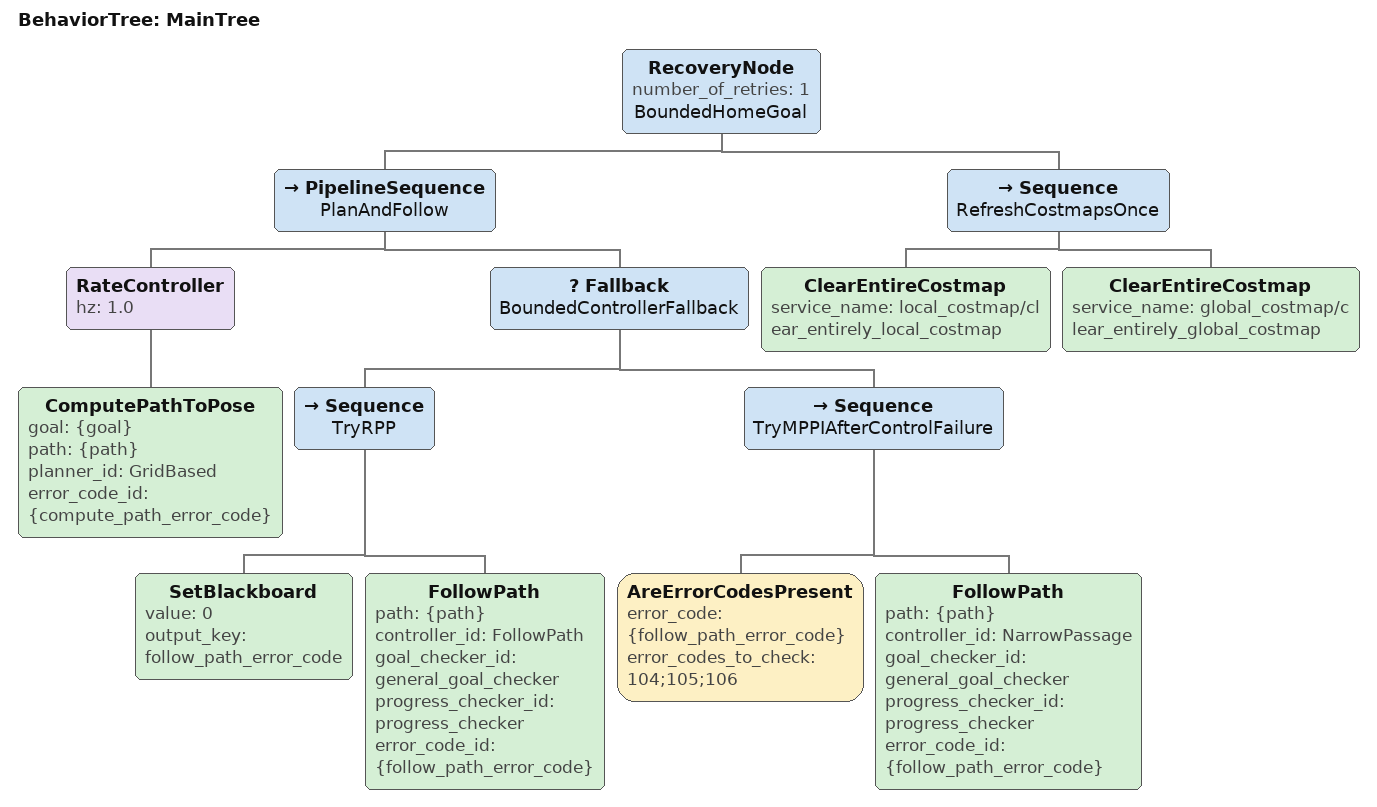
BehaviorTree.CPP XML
<root BTCPP_format="4" main_tree_to_execute="MainTree">
  <BehaviorTree ID="MainTree">
    <RecoveryNode number_of_retries="1" name="BoundedHomeGoal">
      <PipelineSequence name="PlanAndFollow">
        <RateController hz="1.0">
          <ComputePathToPose goal="{goal}" path="{path}" planner_id="GridBased" error_code_id="{compute_path_error_code}"/>
        </RateController>
        <Fallback name="BoundedControllerFallback">
          <Sequence name="TryRPP">
            <!-- A rejected goal or late ACK must not reuse an earlier error. -->
            <SetBlackboard value="0" output_key="follow_path_error_code"/>
            <FollowPath path="{path}" controller_id="FollowPath" goal_checker_id="general_goal_checker" progress_checker_id="progress_checker" error_code_id="{follow_path_error_code}"/>
          </Sequence>
          <Sequence name="TryMPPIAfterControlFailure">
            <!-- PATIENCE_EXCEEDED, FAILED_TO_MAKE_PROGRESS, NO_VALID_CONTROL. -->
            <AreErrorCodesPresent error_code="{follow_path_error_code}" error_codes_to_check="104;105;106"/>
            <FollowPath path="{path}" controller_id="NarrowPassage" goal_checker_id="general_goal_checker" progress_checker_id="progress_checker" error_code_id="{follow_path_error_code}"/>
          </Sequence>
        </Fallback>
      </PipelineSequence>
      <Sequence name="RefreshCostmapsOnce">
        <ClearEntireCostmap service_name="local_costmap/clear_entirely_local_costmap"/>
        <ClearEntireCostmap service_name="global_costmap/clear_entirely_global_costmap"/>
      </Sequence>
    </RecoveryNode>
  </BehaviorTree>
</root>
